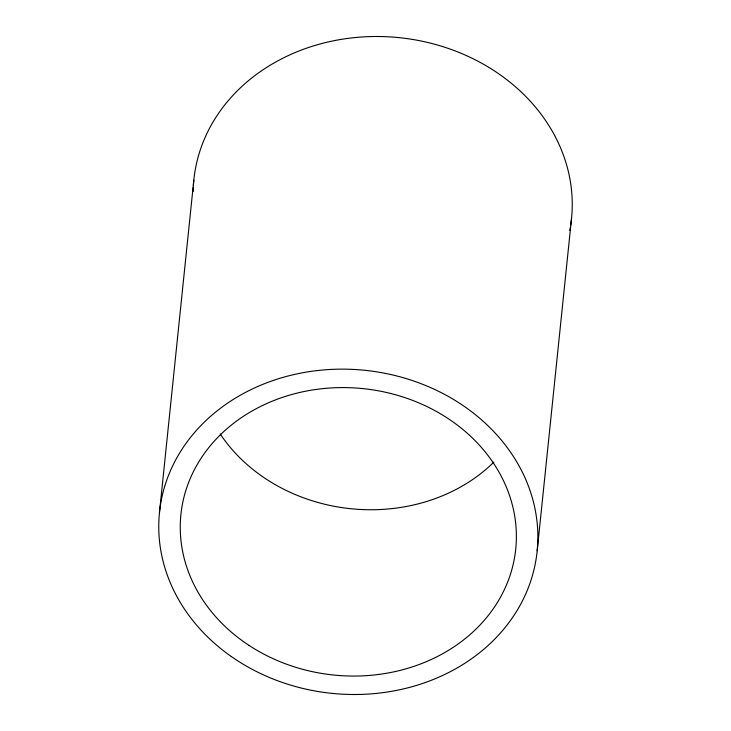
<?xml version="1.0" encoding="UTF-8"?>
<svg xmlns="http://www.w3.org/2000/svg" width="731" height="731" viewBox="0 0 731 731"><rect width="100%" height="100%" fill="white"/><g stroke="black" fill="none" stroke-linecap="round" stroke-linejoin="round"><path stroke-width="1.1" d="M159.44 512.86L193.816 180.21M537.184 550.79L571.56 218.14M493.854 462.102A168.304 143.961 5.9 0 1 220.177 433.931M570.335 227.341A189.822 162.364 5.9 0 1 569.796 230.384M193.158 191.531A189.822 162.364 5.9 0 1 193.286 187.41M193.404 185.345A189.822 162.364 5.9 0 1 399.939 37.729A189.822 162.364 5.9 0 1 570.664 225.303M231.27 656.502A189.822 162.364 5.9 0 0 535.96 559.983A189.822 162.364 5.9 0 0 277.707 378.987A189.822 162.364 5.9 0 0 231.27 656.502M248.933 645.345A168.304 143.961 5.9 0 0 515.382 552.115A168.304 143.961 5.9 0 0 280.631 398.002A168.304 143.961 5.9 0 0 248.933 645.345"/></g></svg>
